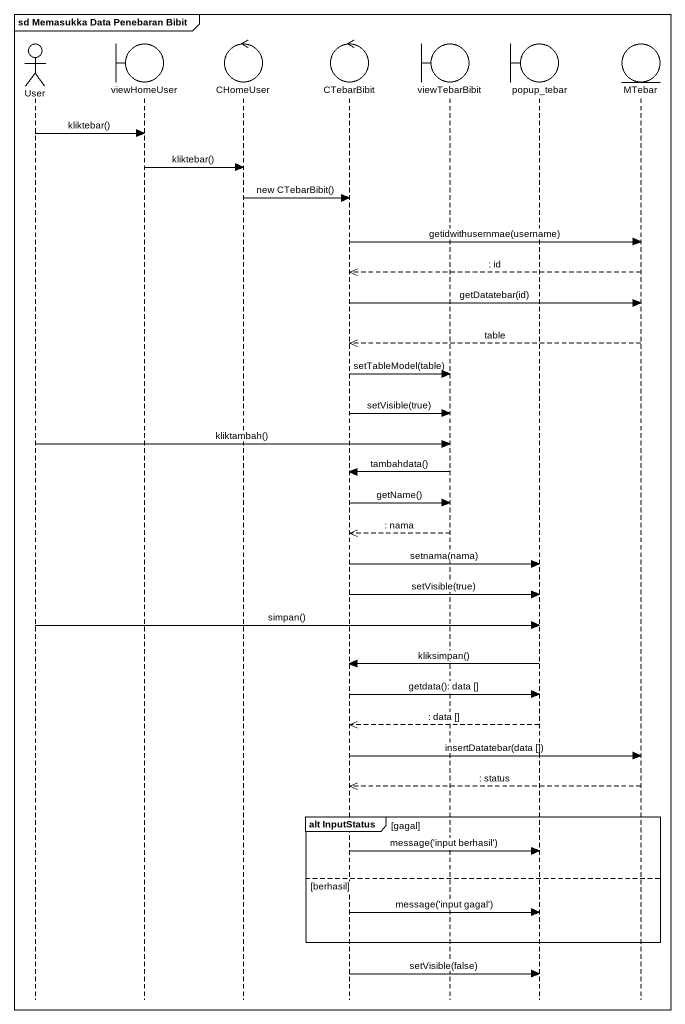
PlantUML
@startuml
mainframe sd Memasukka Data Penebaran Bibit
hide footbox
actor User
boundary viewHomeUser
control CHomeUser
control CTebarBibit
boundary viewTebarBibit
boundary popup_tebar
entity MTebar

User -> viewHomeUser : kliktebar()
viewHomeUser -> CHomeUser : kliktebar()
CHomeUser -> CTebarBibit : new CTebarBibit()
CTebarBibit -> MTebar : getidwithusernmae(username)
MTebar -->> CTebarBibit : : id
CTebarBibit -> MTebar : getDatatebar(id)
MTebar -->> CTebarBibit : table
CTebarBibit -> viewTebarBibit : setTableModel(table)
CTebarBibit -> viewTebarBibit : setVisible(true)
User -> viewTebarBibit : kliktambah()
viewTebarBibit -> CTebarBibit : tambahdata()
CTebarBibit -> viewTebarBibit : getName()
viewTebarBibit -->> CTebarBibit : : nama
CTebarBibit -> popup_tebar : setnama(nama)
CTebarBibit -> popup_tebar : setVisible(true)
User -> popup_tebar : simpan()
popup_tebar -> CTebarBibit : kliksimpan()
CTebarBibit -> popup_tebar : getdata(): data []
popup_tebar -->> CTebarBibit : : data []
CTebarBibit -> MTebar : insertDatatebar(data [])
MTebar -->> CTebarBibit : : status
group alt InputStatus [gagal]
  CTebarBibit -> popup_tebar : message('input berhasil')
else berhasil
  CTebarBibit -> popup_tebar : message('input gagal')
end
CTebarBibit -> popup_tebar : setVisible(false)
@enduml
